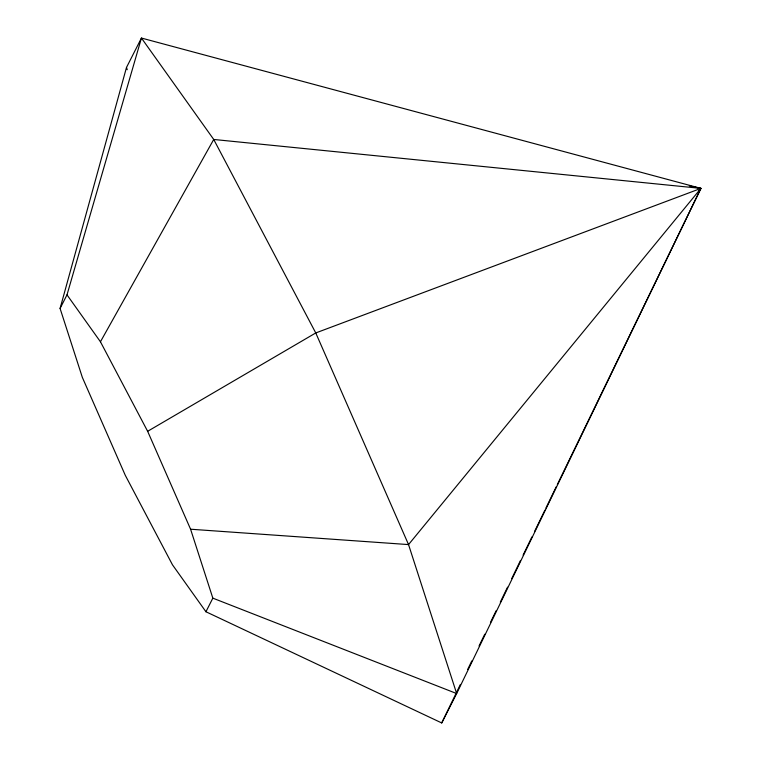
<?xml version="1.0" encoding="UTF-8"?>
<svg xmlns="http://www.w3.org/2000/svg" width="761" height="761" viewBox="0 0 761 761"><rect width="100%" height="100%" fill="white"/><g stroke="black" fill="none" stroke-linecap="round" stroke-linejoin="round"><path stroke-width="1.14" d="M60.081 308.452L126.497 67.444L141.441 38.05L700.919 188.386L456.667 693.556L441.722 722.95L205.936 611.749L172.481 564.824L125.28 475.302L82.34 377.38L60.081 308.452L66.997 294.849L141.441 38.05L213.727 139.463L315.758 332.947L408.543 544.591L456.667 693.556L212.842 598.146L190.583 529.218L147.644 431.297L100.442 341.775L66.997 294.849M441.722 722.95L455.715 694.08M456.752 691.949L460.386 684.462M467.644 669.49L471.791 660.938M479.05 645.975L484.747 634.217M490.455 622.45L496.153 610.693M500.3 602.141L507.558 587.169M511.706 578.617L520.514 560.448M523.111 555.102L531.92 536.924M534.517 531.578L544.886 510.193M545.922 508.053L556.291 486.679M557.328 484.538L700.919 188.386L689.295 185.941M205.936 611.749L212.842 598.146M100.442 341.775L213.727 139.463L700.919 188.386L698.75 191.22M147.644 431.297L315.758 332.947L700.919 188.386L408.543 544.591L190.583 529.218M126.497 67.444L127.23 69.698"/></g></svg>
